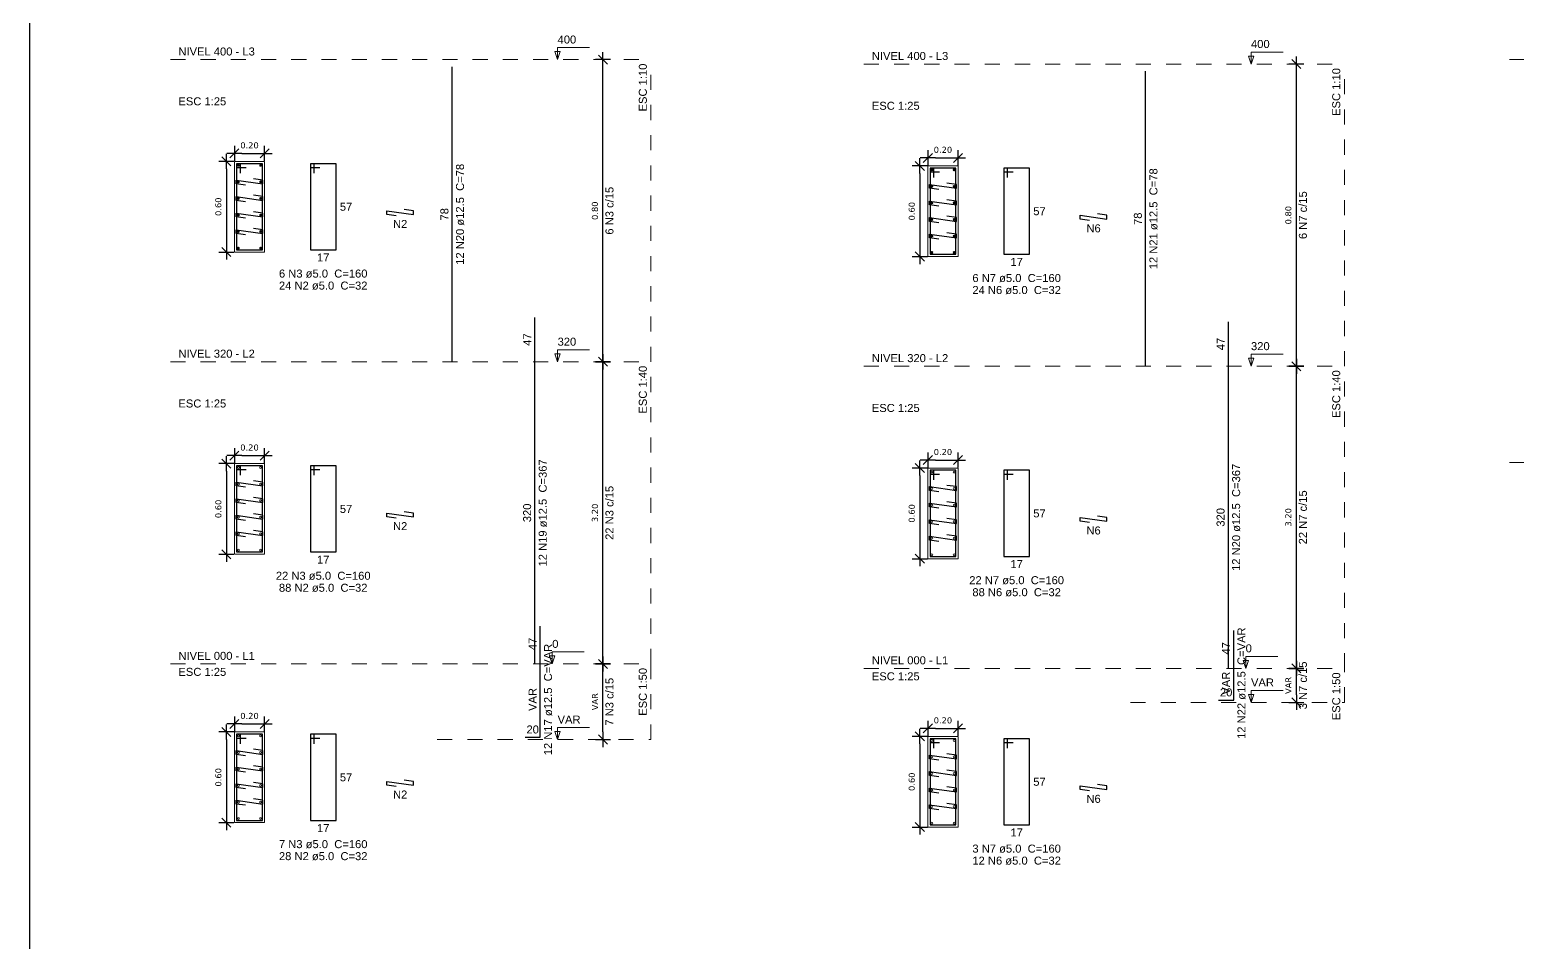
# Model space of a CAD drawing. Extents: x 25 to 1028, y -81 to 176.
# Drawn here: x 784.81 to 794.65, y 125.72 to 131.76 of the extents above; entities that cross this region are included whole.
import ezdxf

# ---------------------------------------------------------------- set-up
doc = ezdxf.new("R2010")
doc.units = 0
doc.header["$LTSCALE"] = 0.3
doc.header["$PDSIZE"] = 0.1
doc.linetypes.add('DOT2', pattern=[3.175, 0, -3.175])
doc.layers.get('0').update_dxf_attribs({"linetype": 'CONTINUOUS'})
doc.layers.get('Defpoints').update_dxf_attribs({"linetype": 'CONTINUOUS'})
doc.layers.add('ARQ-CTA-1_025', color=1, linetype='CONTINUOUS')
for name, color, linetype, lineweight in [('DT-Barras na forma', 2, 'CONTINUOUS', 30), ('DT-Barras no corte', 5, 'CONTINUOUS', 5), ('DT-Barras rebatidas', 2, 'CONTINUOUS', 30), ('DT-Forma', 5, 'CONTINUOUS', 5), ('DT-Pontilhado', 9, 'DOT2', 5), ('DT-Textos', 7, 'CONTINUOUS', 5)]:
    doc.layers.add(name, color=color, linetype=linetype, lineweight=lineweight)
doc.layers.add('VPort', color=45, linetype='CONTINUOUS', plot=False)
doc.styles.add('Arial', font='arial.ttf')
doc.styles.add('FNDE Texto Cota 0025', font='verdana.ttf', dxfattribs={"height": 0.04})
doc.dimstyles.new('FNDE 1-0025', dxfattribs={"dimscale": 5, "dimtxt": 0.04, "dimasz": 0.01, "dimexe": 0.15, "dimexo": 0.15, "dimgap": 0.005, "dimtad": 1, "dimzin": 1, "dimdsep": 46, "dimtxsty": 'FNDE Texto Cota 0025', "dimblk": 'tic', "dimcen": 0.015, "dimdle": 0.15, "dimse1": 1, "dimse2": 1, "dimclrd": 251, "dimclre": 251, "dimclrt": 256, "dimaunit": 1, "dimadec": 3, "dimazin": 0, "dimtfac": 1, "dimtix": 1, "dimtmove": 2, "dimatfit": 3, "dimfxl": 0.15, "dimtvp": 1, "dimtolj": 1, "dimtzin": 0, "dimarcsym": 0})

# ---------------------------------------------------------------- blocks, each defined once
blk = doc.blocks.new('tic')
at = {"color": 251}
for p, q in [((-1, 0), (1, 0)), ((0, -1), (0, 1))]:
    blk.add_line(p, q, dxfattribs=at)
blk.add_line((-0.6, -0.6), (0.6, 0.6))
blk = doc.blocks.new('*D211')
at = {"layer": 'ARQ-CTA-1_025', "color": 251, "lineweight": -2}
blk.add_line((786.1109, 127.062), (786.1109, 126.562), dxfattribs=at)
at = {"layer": 'Defpoints', "color": 0}
for p in [(786.1638, 127.112), (786.1109, 126.512), (786.1638, 126.512)]:
    blk.add_point(p, dxfattribs=at)
at = {"layer": 'ARQ-CTA-1_025', "color": 251, "lineweight": -2, "xscale": 0.05, "yscale": 0.05, "zscale": 0.05}
for p, rotation in [((786.1109, 127.112), 90), ((786.1109, 126.512), 270)]:
    blk.add_blockref('tic', p, dxfattribs=dict(at, rotation=rotation))
at = {"layer": 'ARQ-CTA-1_025', "insert": (786.0579, 126.812), "char_height": 0.04, "attachment_point": 5, "rotation": 90, "style": 'FNDE Texto Cota 0025'}
blk.add_mtext('\\A1;0.60', dxfattribs=at)
blk = doc.blocks.new('*D212')
at = {"layer": 'ARQ-CTA-1_025', "color": 251, "lineweight": -2}
blk.add_line((786.2138, 127.1649), (786.3138, 127.1649), dxfattribs=at)
at = {"layer": 'Defpoints', "color": 0}
for p in [(786.1638, 127.112), (786.3638, 127.1649), (786.3638, 127.112)]:
    blk.add_point(p, dxfattribs=at)
at = {"layer": 'ARQ-CTA-1_025', "color": 251, "lineweight": -2, "xscale": 0.05, "yscale": 0.05, "zscale": 0.05, "rotation": 180}
blk.add_blockref('tic', (786.1638, 127.1649), dxfattribs=at)
at = {"layer": 'ARQ-CTA-1_025', "color": 251, "lineweight": -2, "xscale": 0.05, "yscale": 0.05, "zscale": 0.05}
blk.add_blockref('tic', (786.3638, 127.1649), dxfattribs=at)
at = {"layer": 'ARQ-CTA-1_025', "insert": (786.2638, 127.2179), "char_height": 0.04, "attachment_point": 5, "style": 'FNDE Texto Cota 0025'}
blk.add_mtext('\\A1;0.20', dxfattribs=at)
blk = doc.blocks.new('*D213')
at = {"layer": 'ARQ-CTA-1_025', "color": 251, "lineweight": -2}
blk.add_line((788.6024, 127.1121), (788.6024, 127.5121), dxfattribs=at)
at = {"layer": 'Defpoints', "color": 0}
for p in [(788.6024, 127.5621), (788.6554, 127.5621), (788.6554, 127.0621)]:
    blk.add_point(p, dxfattribs=at)
at = {"layer": 'ARQ-CTA-1_025', "color": 251, "lineweight": -2, "xscale": 0.05, "yscale": 0.05, "zscale": 0.05}
for p, rotation in [((788.6024, 127.5621), 90), ((788.6024, 127.0621), 270)]:
    blk.add_blockref('tic', p, dxfattribs=dict(at, rotation=rotation))
at = {"layer": 'ARQ-CTA-1_025', "insert": (788.5495, 127.3121), "char_height": 0.04, "attachment_point": 5, "rotation": 90, "style": 'FNDE Texto Cota 0025'}
blk.add_mtext('\\A1;VAR', dxfattribs=at)
blk = doc.blocks.new('*D214')
at = {"layer": 'ARQ-CTA-1_025', "color": 251, "lineweight": -2}
blk.add_line((786.1109, 128.8384), (786.1109, 128.3384), dxfattribs=at)
at = {"layer": 'Defpoints', "color": 0}
for p in [(786.1638, 128.8884), (786.1109, 128.2884), (786.1638, 128.2884)]:
    blk.add_point(p, dxfattribs=at)
at = {"layer": 'ARQ-CTA-1_025', "color": 251, "lineweight": -2, "xscale": 0.05, "yscale": 0.05, "zscale": 0.05}
for p, rotation in [((786.1109, 128.8884), 90), ((786.1109, 128.2884), 270)]:
    blk.add_blockref('tic', p, dxfattribs=dict(at, rotation=rotation))
at = {"layer": 'ARQ-CTA-1_025', "insert": (786.0579, 128.5884), "char_height": 0.04, "attachment_point": 5, "rotation": 90, "style": 'FNDE Texto Cota 0025'}
blk.add_mtext('\\A1;0.60', dxfattribs=at)
blk = doc.blocks.new('*D215')
at = {"layer": 'ARQ-CTA-1_025', "color": 251, "lineweight": -2}
blk.add_line((786.2138, 128.9413), (786.3138, 128.9413), dxfattribs=at)
at = {"layer": 'Defpoints', "color": 0}
for p in [(786.3638, 128.9413), (786.1638, 128.8884), (786.3638, 128.8884)]:
    blk.add_point(p, dxfattribs=at)
at = {"layer": 'ARQ-CTA-1_025', "color": 251, "lineweight": -2, "xscale": 0.05, "yscale": 0.05, "zscale": 0.05, "rotation": 180}
blk.add_blockref('tic', (786.1638, 128.9413), dxfattribs=at)
at = {"layer": 'ARQ-CTA-1_025', "color": 251, "lineweight": -2, "xscale": 0.05, "yscale": 0.05, "zscale": 0.05}
blk.add_blockref('tic', (786.3638, 128.9413), dxfattribs=at)
at = {"layer": 'ARQ-CTA-1_025', "insert": (786.2638, 128.9943), "char_height": 0.04, "attachment_point": 5, "style": 'FNDE Texto Cota 0025'}
blk.add_mtext('\\A1;0.20', dxfattribs=at)
blk = doc.blocks.new('*D216')
at = {"layer": 'ARQ-CTA-1_025', "color": 251, "lineweight": -2}
blk.add_line((788.6024, 127.6121), (788.6024, 129.5121), dxfattribs=at)
at = {"layer": 'Defpoints', "color": 0}
for p in [(788.6024, 129.5621), (788.6554, 129.5621), (788.6554, 127.5621)]:
    blk.add_point(p, dxfattribs=at)
at = {"layer": 'ARQ-CTA-1_025', "color": 251, "lineweight": -2, "xscale": 0.05, "yscale": 0.05, "zscale": 0.05}
for p, rotation in [((788.6024, 129.5621), 90), ((788.6024, 127.5621), 270)]:
    blk.add_blockref('tic', p, dxfattribs=dict(at, rotation=rotation))
at = {"layer": 'ARQ-CTA-1_025', "insert": (788.5495, 128.5621), "char_height": 0.04, "attachment_point": 5, "rotation": 90, "style": 'FNDE Texto Cota 0025'}
blk.add_mtext('\\A1;3.20', dxfattribs=at)
blk = doc.blocks.new('*D217')
at = {"layer": 'ARQ-CTA-1_025', "color": 251, "lineweight": -2}
blk.add_line((786.1109, 130.8384), (786.1109, 130.3384), dxfattribs=at)
at = {"layer": 'Defpoints', "color": 0}
for p in [(786.1638, 130.8884), (786.1109, 130.2884), (786.1638, 130.2884)]:
    blk.add_point(p, dxfattribs=at)
at = {"layer": 'ARQ-CTA-1_025', "color": 251, "lineweight": -2, "xscale": 0.05, "yscale": 0.05, "zscale": 0.05}
for p, rotation in [((786.1109, 130.8884), 90), ((786.1109, 130.2884), 270)]:
    blk.add_blockref('tic', p, dxfattribs=dict(at, rotation=rotation))
at = {"layer": 'ARQ-CTA-1_025', "insert": (786.0579, 130.5884), "char_height": 0.04, "attachment_point": 5, "rotation": 90, "style": 'FNDE Texto Cota 0025'}
blk.add_mtext('\\A1;0.60', dxfattribs=at)
blk = doc.blocks.new('*D218')
at = {"layer": 'ARQ-CTA-1_025', "color": 251, "lineweight": -2}
blk.add_line((786.2138, 130.9413), (786.3138, 130.9413), dxfattribs=at)
at = {"layer": 'Defpoints', "color": 0}
for p in [(786.3638, 130.9413), (786.1638, 130.8884), (786.3638, 130.8884)]:
    blk.add_point(p, dxfattribs=at)
at = {"layer": 'ARQ-CTA-1_025', "color": 251, "lineweight": -2, "xscale": 0.05, "yscale": 0.05, "zscale": 0.05, "rotation": 180}
blk.add_blockref('tic', (786.1638, 130.9413), dxfattribs=at)
at = {"layer": 'ARQ-CTA-1_025', "color": 251, "lineweight": -2, "xscale": 0.05, "yscale": 0.05, "zscale": 0.05}
blk.add_blockref('tic', (786.3638, 130.9413), dxfattribs=at)
at = {"layer": 'ARQ-CTA-1_025', "insert": (786.2638, 130.9943), "char_height": 0.04, "attachment_point": 5, "style": 'FNDE Texto Cota 0025'}
blk.add_mtext('\\A1;0.20', dxfattribs=at)
blk = doc.blocks.new('*D219')
at = {"layer": 'ARQ-CTA-1_025', "color": 251, "lineweight": -2}
blk.add_line((788.6024, 129.6121), (788.6024, 131.5121), dxfattribs=at)
at = {"layer": 'Defpoints', "color": 0}
for p in [(788.6024, 131.5621), (788.6554, 131.5621), (788.6554, 129.5621)]:
    blk.add_point(p, dxfattribs=at)
at = {"layer": 'ARQ-CTA-1_025', "color": 251, "lineweight": -2, "xscale": 0.05, "yscale": 0.05, "zscale": 0.05}
for p, rotation in [((788.6024, 131.5621), 90), ((788.6024, 129.5621), 270)]:
    blk.add_blockref('tic', p, dxfattribs=dict(at, rotation=rotation))
at = {"layer": 'ARQ-CTA-1_025', "insert": (788.5495, 130.5621), "char_height": 0.04, "attachment_point": 5, "rotation": 90, "style": 'FNDE Texto Cota 0025'}
blk.add_mtext('\\A1;0.80', dxfattribs=at)
blk = doc.blocks.new('*D916')
at = {"layer": 'ARQ-CTA-1_025', "color": 251, "lineweight": -2}
blk.add_line((790.6993, 127.0325), (790.6993, 126.5325), dxfattribs=at)
at = {"layer": 'Defpoints', "color": 0}
for p in [(790.7522, 127.0825), (790.6993, 126.4825), (790.7522, 126.4825)]:
    blk.add_point(p, dxfattribs=at)
at = {"layer": 'ARQ-CTA-1_025', "color": 251, "lineweight": -2, "xscale": 0.05, "yscale": 0.05, "zscale": 0.05}
for p, rotation in [((790.6993, 127.0825), 90), ((790.6993, 126.4825), 270)]:
    blk.add_blockref('tic', p, dxfattribs=dict(at, rotation=rotation))
at = {"layer": 'ARQ-CTA-1_025', "insert": (790.6463, 126.7825), "char_height": 0.04, "attachment_point": 5, "rotation": 90, "style": 'FNDE Texto Cota 0025'}
blk.add_mtext('\\A1;0.60', dxfattribs=at)
blk = doc.blocks.new('*D917')
at = {"layer": 'ARQ-CTA-1_025', "color": 251, "lineweight": -2}
blk.add_line((790.8022, 127.1355), (790.9022, 127.1355), dxfattribs=at)
at = {"layer": 'Defpoints', "color": 0}
for p in [(790.7522, 127.0825), (790.9522, 127.1355), (790.9522, 127.0825)]:
    blk.add_point(p, dxfattribs=at)
at = {"layer": 'ARQ-CTA-1_025', "color": 251, "lineweight": -2, "xscale": 0.05, "yscale": 0.05, "zscale": 0.05, "rotation": 180}
blk.add_blockref('tic', (790.7522, 127.1355), dxfattribs=at)
at = {"layer": 'ARQ-CTA-1_025', "color": 251, "lineweight": -2, "xscale": 0.05, "yscale": 0.05, "zscale": 0.05}
blk.add_blockref('tic', (790.9522, 127.1355), dxfattribs=at)
at = {"layer": 'ARQ-CTA-1_025', "insert": (790.8522, 127.1884), "char_height": 0.04, "attachment_point": 5, "style": 'FNDE Texto Cota 0025'}
blk.add_mtext('\\A1;0.20', dxfattribs=at)
blk = doc.blocks.new('*D918')
at = {"layer": 'ARQ-CTA-1_025', "color": 251, "lineweight": -2}
blk.add_line((793.1908, 127.3576), (793.1908, 127.4826), dxfattribs=at)
at = {"layer": 'Defpoints', "color": 0}
for p in [(793.1908, 127.5326), (793.2438, 127.5326), (793.2438, 127.3076)]:
    blk.add_point(p, dxfattribs=at)
at = {"layer": 'ARQ-CTA-1_025', "color": 251, "lineweight": -2, "xscale": 0.05, "yscale": 0.05, "zscale": 0.05}
for p, rotation in [((793.1908, 127.5326), 90), ((793.1908, 127.3076), 270)]:
    blk.add_blockref('tic', p, dxfattribs=dict(at, rotation=rotation))
at = {"layer": 'ARQ-CTA-1_025', "insert": (793.1379, 127.4201), "char_height": 0.04, "attachment_point": 5, "rotation": 90, "style": 'FNDE Texto Cota 0025'}
blk.add_mtext('\\A1;VAR', dxfattribs=at)
blk = doc.blocks.new('*D919')
at = {"layer": 'ARQ-CTA-1_025', "color": 251, "lineweight": -2}
blk.add_line((790.6993, 128.8089), (790.6993, 128.3089), dxfattribs=at)
at = {"layer": 'Defpoints', "color": 0}
for p in [(790.7522, 128.8589), (790.6993, 128.2589), (790.7522, 128.2589)]:
    blk.add_point(p, dxfattribs=at)
at = {"layer": 'ARQ-CTA-1_025', "color": 251, "lineweight": -2, "xscale": 0.05, "yscale": 0.05, "zscale": 0.05}
for p, rotation in [((790.6993, 128.8589), 90), ((790.6993, 128.2589), 270)]:
    blk.add_blockref('tic', p, dxfattribs=dict(at, rotation=rotation))
at = {"layer": 'ARQ-CTA-1_025', "insert": (790.6463, 128.5589), "char_height": 0.04, "attachment_point": 5, "rotation": 90, "style": 'FNDE Texto Cota 0025'}
blk.add_mtext('\\A1;0.60', dxfattribs=at)
blk = doc.blocks.new('*D920')
at = {"layer": 'ARQ-CTA-1_025', "color": 251, "lineweight": -2}
blk.add_line((790.8022, 128.9118), (790.9022, 128.9118), dxfattribs=at)
at = {"layer": 'Defpoints', "color": 0}
for p in [(790.7522, 128.8589), (790.9522, 128.9118), (790.9522, 128.8589)]:
    blk.add_point(p, dxfattribs=at)
at = {"layer": 'ARQ-CTA-1_025', "color": 251, "lineweight": -2, "xscale": 0.05, "yscale": 0.05, "zscale": 0.05, "rotation": 180}
blk.add_blockref('tic', (790.7522, 128.9118), dxfattribs=at)
at = {"layer": 'ARQ-CTA-1_025', "color": 251, "lineweight": -2, "xscale": 0.05, "yscale": 0.05, "zscale": 0.05}
blk.add_blockref('tic', (790.9522, 128.9118), dxfattribs=at)
at = {"layer": 'ARQ-CTA-1_025', "insert": (790.8522, 128.9648), "char_height": 0.04, "attachment_point": 5, "style": 'FNDE Texto Cota 0025'}
blk.add_mtext('\\A1;0.20', dxfattribs=at)
blk = doc.blocks.new('*D921')
at = {"layer": 'ARQ-CTA-1_025', "color": 251, "lineweight": -2}
blk.add_line((793.1908, 127.5826), (793.1908, 129.4826), dxfattribs=at)
at = {"layer": 'Defpoints', "color": 0}
for p in [(793.1908, 129.5326), (793.2438, 129.5326), (793.2438, 127.5326)]:
    blk.add_point(p, dxfattribs=at)
at = {"layer": 'ARQ-CTA-1_025', "color": 251, "lineweight": -2, "xscale": 0.05, "yscale": 0.05, "zscale": 0.05}
for p, rotation in [((793.1908, 129.5326), 90), ((793.1908, 127.5326), 270)]:
    blk.add_blockref('tic', p, dxfattribs=dict(at, rotation=rotation))
at = {"layer": 'ARQ-CTA-1_025', "insert": (793.1379, 128.5326), "char_height": 0.04, "attachment_point": 5, "rotation": 90, "style": 'FNDE Texto Cota 0025'}
blk.add_mtext('\\A1;3.20', dxfattribs=at)
blk = doc.blocks.new('*D922')
at = {"layer": 'ARQ-CTA-1_025', "color": 251, "lineweight": -2}
blk.add_line((790.6993, 130.8089), (790.6993, 130.3089), dxfattribs=at)
at = {"layer": 'Defpoints', "color": 0}
for p in [(790.7522, 130.8589), (790.6993, 130.2589), (790.7522, 130.2589)]:
    blk.add_point(p, dxfattribs=at)
at = {"layer": 'ARQ-CTA-1_025', "color": 251, "lineweight": -2, "xscale": 0.05, "yscale": 0.05, "zscale": 0.05}
for p, rotation in [((790.6993, 130.8589), 90), ((790.6993, 130.2589), 270)]:
    blk.add_blockref('tic', p, dxfattribs=dict(at, rotation=rotation))
at = {"layer": 'ARQ-CTA-1_025', "insert": (790.6463, 130.5589), "char_height": 0.04, "attachment_point": 5, "rotation": 90, "style": 'FNDE Texto Cota 0025'}
blk.add_mtext('\\A1;0.60', dxfattribs=at)
blk = doc.blocks.new('*D923')
at = {"layer": 'ARQ-CTA-1_025', "color": 251, "lineweight": -2}
blk.add_line((790.8022, 130.9118), (790.9022, 130.9118), dxfattribs=at)
at = {"layer": 'Defpoints', "color": 0}
for p in [(790.9522, 130.9118), (790.7522, 130.8589), (790.9522, 130.8589)]:
    blk.add_point(p, dxfattribs=at)
at = {"layer": 'ARQ-CTA-1_025', "color": 251, "lineweight": -2, "xscale": 0.05, "yscale": 0.05, "zscale": 0.05, "rotation": 180}
blk.add_blockref('tic', (790.7522, 130.9118), dxfattribs=at)
at = {"layer": 'ARQ-CTA-1_025', "color": 251, "lineweight": -2, "xscale": 0.05, "yscale": 0.05, "zscale": 0.05}
blk.add_blockref('tic', (790.9522, 130.9118), dxfattribs=at)
at = {"layer": 'ARQ-CTA-1_025', "insert": (790.8522, 130.9648), "char_height": 0.04, "attachment_point": 5, "style": 'FNDE Texto Cota 0025'}
blk.add_mtext('\\A1;0.20', dxfattribs=at)
blk = doc.blocks.new('*D924')
at = {"layer": 'ARQ-CTA-1_025', "color": 251, "lineweight": -2}
blk.add_line((793.1908, 129.5826), (793.1908, 131.4826), dxfattribs=at)
at = {"layer": 'Defpoints', "color": 0}
for p in [(793.1908, 131.5326), (793.2438, 131.5326), (793.2438, 129.5326)]:
    blk.add_point(p, dxfattribs=at)
at = {"layer": 'ARQ-CTA-1_025', "color": 251, "lineweight": -2, "xscale": 0.05, "yscale": 0.05, "zscale": 0.05}
for p, rotation in [((793.1908, 131.5326), 90), ((793.1908, 129.5326), 270)]:
    blk.add_blockref('tic', p, dxfattribs=dict(at, rotation=rotation))
at = {"layer": 'ARQ-CTA-1_025', "insert": (793.1379, 130.5326), "char_height": 0.04, "attachment_point": 5, "rotation": 90, "style": 'FNDE Texto Cota 0025'}
blk.add_mtext('\\A1;0.80', dxfattribs=at)

msp = doc.modelspace()

# ---------------------------------------------------------------- linework, layer by layer
at = {"layer": 'DT-Barras na forma'}
for p, q in [((786.20382806, 130.87336816), (786.17882806, 130.87336815)), ((786.17882806, 130.87336815), (786.17882807, 130.30336815)), ((786.34882825, 130.87336815), (786.17882825, 130.87336809)), ((786.17882825, 130.87336809), (786.17882825, 130.84836809)), ((786.17882825, 130.84836809), (786.24132825, 130.84836809)), ((786.20382804, 130.81086816), (786.20382806, 130.87336816)), ((786.34882807, 130.30336815), (786.34882825, 130.87336815)), ((790.79221765, 130.84388903), (790.76721765, 130.84388902)), ((790.76721765, 130.84388902), (790.76721766, 130.27388902)), ((790.93721784, 130.84388902), (790.76721784, 130.84388896)), ((790.76721784, 130.84388896), (790.76721784, 130.81888896)), ((790.76721784, 130.81888896), (790.82971784, 130.81888896)), ((790.79221763, 130.78138903), (790.79221765, 130.84388903)), ((790.93721766, 130.27388902), (790.93721784, 130.84388902)), ((786.17507813, 130.74011819), (786.17507814, 130.76511819)), ((786.23696729, 130.73140141), (786.17507813, 130.74011819)), ((786.17507814, 130.76511819), (786.35257815, 130.74011825)), ((786.35257816, 130.76511825), (786.290689, 130.77383503)), ((786.35257815, 130.74011825), (786.35257816, 130.76511825)), ((790.76346772, 130.71063906), (790.76346773, 130.73563906)), ((790.76346773, 130.73563906), (790.94096774, 130.71063912)), ((790.94096775, 130.73563912), (790.87907859, 130.74435591)), ((790.94096774, 130.71063912), (790.94096775, 130.73563912)), ((786.17507813, 130.63061819), (786.17507814, 130.65561819)), ((786.23696729, 130.62190141), (786.17507813, 130.63061819)), ((786.17507814, 130.65561819), (786.35257815, 130.63061825)), ((786.35257816, 130.65561825), (786.290689, 130.66433503)), ((786.35257815, 130.63061825), (786.35257816, 130.65561825)), ((790.82535688, 130.70192228), (790.76346772, 130.71063906)), ((790.76346772, 130.60113906), (790.76346773, 130.62613906)), ((790.76346773, 130.62613906), (790.94096774, 130.60113912)), ((790.94096775, 130.62613912), (790.87907859, 130.63485591)), ((790.94096774, 130.60113912), (790.94096775, 130.62613912)), ((786.17507813, 130.52111819), (786.17507814, 130.54611819)), ((786.23696729, 130.51240141), (786.17507813, 130.52111819)), ((786.17507814, 130.54611819), (786.35257815, 130.52111825)), ((786.35257816, 130.54611825), (786.290689, 130.55483503)), ((786.35257815, 130.52111825), (786.35257816, 130.54611825)), ((790.82535688, 130.59242228), (790.76346772, 130.60113906)), ((790.76346772, 130.49163906), (790.76346773, 130.51663906)), ((790.76346773, 130.51663906), (790.94096774, 130.49163912)), ((790.94096775, 130.51663912), (790.87907859, 130.52535591)), ((790.94096774, 130.49163912), (790.94096775, 130.51663912)), ((786.17507813, 130.41161819), (786.17507814, 130.43661819)), ((786.17507814, 130.43661819), (786.35257815, 130.41161825)), ((786.35257816, 130.43661825), (786.290689, 130.44533503)), ((786.35257815, 130.41161825), (786.35257816, 130.43661825)), ((790.82535688, 130.48292228), (790.76346772, 130.49163906)), ((786.23696729, 130.40290141), (786.17507813, 130.41161819)), ((790.76346772, 130.38213906), (790.76346773, 130.40713906)), ((790.82535688, 130.37342228), (790.76346772, 130.38213906)), ((790.76346773, 130.40713906), (790.94096774, 130.38213912)), ((790.94096775, 130.40713912), (790.87907859, 130.41585591)), ((790.94096774, 130.38213912), (790.94096775, 130.40713912)), ((786.17882807, 130.30336815), (786.34882807, 130.30336815)), ((790.76721766, 130.27388902), (790.93721766, 130.27388902)), ((786.20382806, 128.87336816), (786.17882806, 128.87336815)), ((786.17882806, 128.87336815), (786.17882807, 128.30336815)), ((786.34882825, 128.87336815), (786.17882825, 128.87336809)), ((786.17882825, 128.87336809), (786.17882825, 128.84836809)), ((786.17882825, 128.84836809), (786.24132825, 128.84836809)), ((786.20382804, 128.81086816), (786.20382806, 128.87336816)), ((786.34882807, 128.30336815), (786.34882825, 128.87336815)), ((790.79221765, 128.84388903), (790.76721765, 128.84388902)), ((790.76721765, 128.84388902), (790.76721766, 128.27388902)), ((790.93721784, 128.84388902), (790.76721784, 128.84388896)), ((790.76721784, 128.84388896), (790.76721784, 128.81888896)), ((790.79221763, 128.78138903), (790.79221765, 128.84388903)), ((790.93721766, 128.27388902), (790.93721784, 128.84388902)), ((786.17507813, 128.74011819), (786.17507814, 128.76511819)), ((786.17507814, 128.76511819), (786.35257815, 128.74011825)), ((786.35257816, 128.76511825), (786.290689, 128.77383503)), ((786.35257815, 128.74011825), (786.35257816, 128.76511825)), ((790.76721784, 128.81888896), (790.82971784, 128.81888896)), ((790.94096775, 128.73563912), (790.87907859, 128.74435591)), ((786.23696729, 128.73140141), (786.17507813, 128.74011819)), ((786.17507813, 128.63061819), (786.17507814, 128.65561819)), ((786.17507814, 128.65561819), (786.35257815, 128.63061825)), ((786.35257816, 128.65561825), (786.290689, 128.66433503)), ((786.35257815, 128.63061825), (786.35257816, 128.65561825)), ((790.76346772, 128.71063906), (790.76346773, 128.73563906)), ((790.82535688, 128.70192228), (790.76346772, 128.71063906)), ((790.76346773, 128.73563906), (790.94096774, 128.71063912)), ((790.94096774, 128.71063912), (790.94096775, 128.73563912)), ((786.23696729, 128.62190141), (786.17507813, 128.63061819)), ((786.35257816, 128.54611825), (786.290689, 128.55483503)), ((790.76346772, 128.60113906), (790.76346773, 128.62613906)), ((790.82535688, 128.59242228), (790.76346772, 128.60113906)), ((790.76346773, 128.62613906), (790.94096774, 128.60113912)), ((790.94096775, 128.62613912), (790.87907859, 128.63485591)), ((790.94096774, 128.60113912), (790.94096775, 128.62613912)), ((786.17507813, 128.52111819), (786.17507814, 128.54611819)), ((786.23696729, 128.51240141), (786.17507813, 128.52111819)), ((786.17507814, 128.54611819), (786.35257815, 128.52111825)), ((786.35257815, 128.52111825), (786.35257816, 128.54611825)), ((790.76346772, 128.49163906), (790.76346773, 128.51663906)), ((790.82535688, 128.48292228), (790.76346772, 128.49163906)), ((790.76346773, 128.51663906), (790.94096774, 128.49163912)), ((790.94096775, 128.51663912), (790.87907859, 128.52535591)), ((790.94096774, 128.49163912), (790.94096775, 128.51663912)), ((786.17507813, 128.41161819), (786.17507814, 128.43661819)), ((786.23696729, 128.40290141), (786.17507813, 128.41161819)), ((786.17507814, 128.43661819), (786.35257815, 128.41161825)), ((786.35257816, 128.43661825), (786.290689, 128.44533503)), ((786.35257815, 128.41161825), (786.35257816, 128.43661825)), ((790.76346772, 128.38213906), (790.76346773, 128.40713906)), ((790.82535688, 128.37342228), (790.76346772, 128.38213906)), ((790.76346773, 128.40713906), (790.94096774, 128.38213912)), ((790.94096775, 128.40713912), (790.87907859, 128.41585591)), ((790.94096774, 128.38213912), (790.94096775, 128.40713912)), ((786.17882807, 128.30336815), (786.34882807, 128.30336815)), ((790.76721766, 128.27388902), (790.93721766, 128.27388902)), ((786.20382806, 127.09699316), (786.17882806, 127.09699315)), ((786.17882806, 127.09699315), (786.17882807, 126.52699315)), ((786.34882825, 127.09699315), (786.17882825, 127.09699309)), ((786.17882825, 127.09699309), (786.17882825, 127.07199309)), ((786.17882825, 127.07199309), (786.24132825, 127.07199309)), ((786.20382804, 127.03449316), (786.20382806, 127.09699316)), ((786.34882807, 126.52699315), (786.34882825, 127.09699315)), ((786.17507813, 126.96374319), (786.17507814, 126.98874319)), ((786.17507814, 126.98874319), (786.35257815, 126.96374325)), ((786.35257816, 126.98874325), (786.290689, 126.99746003)), ((786.35257815, 126.96374325), (786.35257816, 126.98874325)), ((790.79221765, 127.06751403), (790.76721765, 127.06751402)), ((790.76721765, 127.06751402), (790.76721766, 126.49751402)), ((790.93721784, 127.06751402), (790.76721784, 127.06751396)), ((790.76721784, 127.06751396), (790.76721784, 127.04251396)), ((790.76721784, 127.04251396), (790.82971784, 127.04251396)), ((790.79221763, 127.00501403), (790.79221765, 127.06751403)), ((790.93721766, 126.49751402), (790.93721784, 127.06751402)), ((786.23696729, 126.95502641), (786.17507813, 126.96374319)), ((786.17507813, 126.85424319), (786.17507814, 126.87924319)), ((786.17507814, 126.87924319), (786.35257815, 126.85424325)), ((786.35257816, 126.87924325), (786.290689, 126.88796003)), ((786.35257815, 126.85424325), (786.35257816, 126.87924325)), ((790.76346772, 126.93426406), (790.76346773, 126.95926406)), ((790.82535688, 126.92554728), (790.76346772, 126.93426406)), ((790.76346773, 126.95926406), (790.94096774, 126.93426412)), ((790.94096775, 126.95926412), (790.87907859, 126.96798091)), ((790.94096774, 126.93426412), (790.94096775, 126.95926412)), ((786.23696729, 126.84552641), (786.17507813, 126.85424319)), ((786.35257816, 126.76974325), (786.290689, 126.77846003)), ((790.76346772, 126.82476406), (790.76346773, 126.84976406)), ((790.82535688, 126.81604728), (790.76346772, 126.82476406)), ((790.76346773, 126.84976406), (790.94096774, 126.82476412)), ((790.94096775, 126.84976412), (790.87907859, 126.85848091)), ((790.94096774, 126.82476412), (790.94096775, 126.84976412)), ((786.17507813, 126.74474319), (786.17507814, 126.76974319)), ((786.23696729, 126.73602641), (786.17507813, 126.74474319)), ((786.17507814, 126.76974319), (786.35257815, 126.74474325)), ((786.35257815, 126.74474325), (786.35257816, 126.76974325)), ((790.76346772, 126.71526406), (790.76346773, 126.74026406)), ((790.82535688, 126.70654728), (790.76346772, 126.71526406)), ((790.76346773, 126.74026406), (790.94096774, 126.71526412)), ((790.94096775, 126.74026412), (790.87907859, 126.74898091)), ((790.94096774, 126.71526412), (790.94096775, 126.74026412)), ((786.17507813, 126.63524319), (786.17507814, 126.66024319)), ((786.23696729, 126.62652641), (786.17507813, 126.63524319)), ((786.17507814, 126.66024319), (786.35257815, 126.63524325)), ((786.35257816, 126.66024325), (786.290689, 126.66896003)), ((786.35257815, 126.63524325), (786.35257816, 126.66024325)), ((790.76346772, 126.60576406), (790.76346773, 126.63076406)), ((790.82535688, 126.59704728), (790.76346772, 126.60576406)), ((790.76346773, 126.63076406), (790.94096774, 126.60576412)), ((790.94096775, 126.63076412), (790.87907859, 126.63948091)), ((790.94096774, 126.60576412), (790.94096775, 126.63076412)), ((786.17882807, 126.52699315), (786.34882807, 126.52699315)), ((790.76721766, 126.49751402), (790.93721766, 126.49751402))]:
    msp.add_line(p, q, dxfattribs=at)
at = {"layer": 'DT-Barras no corte'}
for p, q in [((786.18382804, 130.85586816), (786.19632804, 130.86836816)), ((786.18382804, 130.86836816), (786.19632804, 130.85586816)), ((786.33132804, 130.85586816), (786.34382804, 130.86836816)), ((786.33132804, 130.86836816), (786.34382804, 130.85586816)), ((790.77221763, 130.82638903), (790.78471763, 130.83888903)), ((790.77221763, 130.83888903), (790.78471763, 130.82638903)), ((790.91971763, 130.82638903), (790.93221763, 130.83888903)), ((790.91971763, 130.83888903), (790.93221763, 130.82638903)), ((786.18382804, 130.74636816), (786.19632804, 130.75886816)), ((786.18382804, 130.75886816), (786.19632804, 130.74636816)), ((786.33132804, 130.74636816), (786.34382804, 130.75886816)), ((786.33132804, 130.75886816), (786.34382804, 130.74636816)), ((790.77221763, 130.71688903), (790.78471763, 130.72938903)), ((790.77221763, 130.72938903), (790.78471763, 130.71688903)), ((790.91971763, 130.71688903), (790.93221763, 130.72938903)), ((790.91971763, 130.72938903), (790.93221763, 130.71688903)), ((786.18382804, 130.63686816), (786.19632804, 130.64936816)), ((786.18382804, 130.64936816), (786.19632804, 130.63686816)), ((786.33132804, 130.63686816), (786.34382804, 130.64936816)), ((786.33132804, 130.64936816), (786.34382804, 130.63686816)), ((790.77221763, 130.60738903), (790.78471763, 130.61988903)), ((790.77221763, 130.61988903), (790.78471763, 130.60738903)), ((790.91971763, 130.60738903), (790.93221763, 130.61988903)), ((790.91971763, 130.61988903), (790.93221763, 130.60738903)), ((786.18382804, 130.52736816), (786.19632804, 130.53986816)), ((786.18382804, 130.53986816), (786.19632804, 130.52736816)), ((786.33132804, 130.52736816), (786.34382804, 130.53986816)), ((786.33132804, 130.53986816), (786.34382804, 130.52736816)), ((786.18382804, 130.41786816), (786.19632804, 130.43036816)), ((786.18382804, 130.43036816), (786.19632804, 130.41786816)), ((786.33132804, 130.41786816), (786.34382804, 130.43036816)), ((786.33132804, 130.43036816), (786.34382804, 130.41786816)), ((790.77221763, 130.49788903), (790.78471763, 130.51038903)), ((790.77221763, 130.51038903), (790.78471763, 130.49788903)), ((790.91971763, 130.49788903), (790.93221763, 130.51038903)), ((790.91971763, 130.51038903), (790.93221763, 130.49788903)), ((786.18382804, 130.30836816), (786.19632804, 130.32086816)), ((786.18382804, 130.32086816), (786.19632804, 130.30836816)), ((786.33132804, 130.30836816), (786.34382804, 130.32086816)), ((786.33132804, 130.32086816), (786.34382804, 130.30836816)), ((790.77221763, 130.38838903), (790.78471763, 130.40088903)), ((790.77221763, 130.40088903), (790.78471763, 130.38838903)), ((790.91971763, 130.38838903), (790.93221763, 130.40088903)), ((790.91971763, 130.40088903), (790.93221763, 130.38838903)), ((790.77221763, 130.27888903), (790.78471763, 130.29138903)), ((790.77221763, 130.29138903), (790.78471763, 130.27888903)), ((790.91971763, 130.27888903), (790.93221763, 130.29138903)), ((790.91971763, 130.29138903), (790.93221763, 130.27888903))]:
    msp.add_line(p, q, dxfattribs=at)
for centre in [(786.19007804, 130.86211816), (786.33757804, 130.86211816), (790.77846763, 130.83263903), (790.92596763, 130.83263903), (786.19007804, 130.75261816), (786.33757804, 130.75261816), (790.77846763, 130.72313903), (790.92596763, 130.72313903), (786.19007804, 130.64311816), (786.33757804, 130.64311816), (790.77846763, 130.61363903), (790.92596763, 130.61363903), (786.19007804, 130.53361816), (786.33757804, 130.53361816), (786.19007804, 130.42411816), (786.33757804, 130.42411816), (790.77846763, 130.50413903), (790.92596763, 130.50413903), (786.19007804, 130.31461816), (786.33757804, 130.31461816), (790.77846763, 130.39463903), (790.92596763, 130.39463903), (790.77846763, 130.28513903), (790.92596763, 130.28513903), (786.19007804, 128.86211816), (786.33757804, 128.86211816), (786.19007804, 128.75261816), (786.33757804, 128.75261816), (790.77846763, 128.83263903), (790.92596763, 128.83263903), (786.19007804, 128.64311816), (786.33757804, 128.64311816), (790.77846763, 128.72313903), (790.92596763, 128.72313903), (790.77846763, 128.61363903), (790.92596763, 128.61363903), (786.19007804, 128.53361816), (786.33757804, 128.53361816), (790.77846763, 128.50413903), (790.92596763, 128.50413903), (786.19007804, 128.42411816), (786.33757804, 128.42411816), (790.77846763, 128.39463903), (790.92596763, 128.39463903), (786.19007804, 128.31461816), (786.33757804, 128.31461816), (790.77846763, 128.28513903), (790.92596763, 128.28513903), (786.19007804, 127.08574316), (786.33757804, 127.08574316), (786.19007804, 126.97624316), (786.33757804, 126.97624316), (790.77846763, 127.05626403), (790.92596763, 127.05626403), (790.77846763, 126.94676403), (790.92596763, 126.94676403), (786.19007804, 126.86674316), (786.33757804, 126.86674316), (790.77846763, 126.83726403), (790.92596763, 126.83726403), (786.19007804, 126.75724316), (786.33757804, 126.75724316), (790.77846763, 126.72776403), (790.92596763, 126.72776403), (786.19007804, 126.64774316), (786.33757804, 126.64774316), (790.77846763, 126.61826403), (790.92596763, 126.61826403), (786.19007804, 126.53824316), (786.33757804, 126.53824316), (790.77846763, 126.50876403), (790.92596763, 126.50876403)]:
    msp.add_circle(centre, 0.00625, dxfattribs=at)
at = {"layer": 'DT-Barras rebatidas'}
for p, q in [((787.60518879, 129.56206816), (787.60518942, 131.51456816)), ((792.19357838, 129.53258903), (792.19357901, 131.48508903)), ((786.69152806, 130.87336816), (786.66652806, 130.87336815)), ((786.66652806, 130.87336815), (786.66652807, 130.30336815)), ((786.83652825, 130.87336815), (786.66652825, 130.87336809)), ((786.66652825, 130.87336809), (786.66652825, 130.84836809)), ((786.66652825, 130.84836809), (786.72902825, 130.84836809)), ((786.69152804, 130.81086816), (786.69152806, 130.87336816)), ((786.83652807, 130.30336815), (786.83652825, 130.87336815)), ((791.27991765, 130.84388903), (791.25491765, 130.84388902)), ((791.25491765, 130.84388902), (791.25491766, 130.27388902)), ((791.42491784, 130.84388902), (791.25491784, 130.84388896)), ((791.25491784, 130.84388896), (791.25491784, 130.81888896)), ((791.25491784, 130.81888896), (791.31741784, 130.81888896)), ((791.27991763, 130.78138903), (791.27991765, 130.84388903)), ((791.42491766, 130.27388902), (791.42491784, 130.84388902)), ((787.17176388, 130.53615569), (787.17176389, 130.56115569)), ((787.23365304, 130.52743891), (787.17176388, 130.53615569)), ((787.17176389, 130.56115569), (787.3492639, 130.53615575)), ((787.34926391, 130.56115575), (787.28737475, 130.56987253)), ((787.3492639, 130.53615575), (787.34926391, 130.56115575)), ((791.76015347, 130.50667656), (791.76015348, 130.53167656)), ((791.76015348, 130.53167656), (791.93765349, 130.50667662)), ((791.9376535, 130.53167662), (791.87576434, 130.54039341)), ((791.93765349, 130.50667662), (791.9376535, 130.53167662)), ((791.82204263, 130.49795978), (791.76015347, 130.50667656)), ((786.66652807, 130.30336815), (786.83652807, 130.30336815)), ((791.25491766, 130.27388902), (791.42491766, 130.27388902)), ((788.15233944, 129.56206816), (788.15233954, 129.85635336)), ((792.74072903, 129.53258903), (792.74072913, 129.82687423)), ((788.15233879, 127.56206816), (788.15233944, 129.56206816)), ((792.74072838, 127.53258903), (792.74072903, 129.53258903)), ((786.69152806, 128.87336816), (786.66652806, 128.87336815)), ((786.66652806, 128.87336815), (786.66652807, 128.30336815)), ((786.83652825, 128.87336815), (786.66652825, 128.87336809)), ((786.66652825, 128.87336809), (786.66652825, 128.84836809)), ((786.66652825, 128.84836809), (786.72902825, 128.84836809)), ((786.69152804, 128.81086816), (786.69152806, 128.87336816)), ((786.83652807, 128.30336815), (786.83652825, 128.87336815)), ((791.27991765, 128.84388903), (791.25491765, 128.84388902)), ((791.25491765, 128.84388902), (791.25491766, 128.27388902)), ((791.42491784, 128.84388902), (791.25491784, 128.84388896)), ((791.25491784, 128.84388896), (791.25491784, 128.81888896)), ((791.27991763, 128.78138903), (791.27991765, 128.84388903)), ((791.42491766, 128.27388902), (791.42491784, 128.84388902)), ((791.25491784, 128.81888896), (791.31741784, 128.81888896)), ((787.17176388, 128.53615569), (787.17176389, 128.56115569)), ((787.17176389, 128.56115569), (787.3492639, 128.53615575)), ((787.34926391, 128.56115575), (787.28737475, 128.56987253)), ((787.3492639, 128.53615575), (787.34926391, 128.56115575)), ((787.23365304, 128.52743891), (787.17176388, 128.53615569)), ((791.76015347, 128.50667656), (791.76015348, 128.53167656)), ((791.82204263, 128.49795978), (791.76015347, 128.50667656)), ((791.76015348, 128.53167656), (791.93765349, 128.50667662)), ((791.9376535, 128.53167662), (791.87576434, 128.54039341)), ((791.93765349, 128.50667662), (791.9376535, 128.53167662)), ((786.66652807, 128.30336815), (786.83652807, 128.30336815)), ((791.25491766, 128.27388902), (791.42491766, 128.27388902)), ((788.18763895, 127.57706816), (788.18763903, 127.81249632)), ((792.77602845, 127.54758903), (792.77602853, 127.78301719)), ((788.18763879, 127.07706816), (788.18763895, 127.57706816)), ((792.77602838, 127.32258903), (792.77602845, 127.54758903)), ((792.67602838, 127.32258903), (792.77602838, 127.32258903)), ((786.69152806, 127.09699316), (786.66652806, 127.09699315)), ((786.66652806, 127.09699315), (786.66652807, 126.52699315)), ((786.83652825, 127.09699315), (786.66652825, 127.09699309)), ((786.66652825, 127.09699309), (786.66652825, 127.07199309)), ((786.66652825, 127.07199309), (786.72902825, 127.07199309)), ((786.69152804, 127.03449316), (786.69152806, 127.09699316)), ((786.83652807, 126.52699315), (786.83652825, 127.09699315)), ((788.08763879, 127.07706816), (788.18763879, 127.07706816)), ((791.27991765, 127.06751403), (791.25491765, 127.06751402)), ((791.25491765, 127.06751402), (791.25491766, 126.49751402)), ((791.42491784, 127.06751402), (791.25491784, 127.06751396)), ((791.25491784, 127.06751396), (791.25491784, 127.04251396)), ((791.25491784, 127.04251396), (791.31741784, 127.04251396)), ((791.27991763, 127.00501403), (791.27991765, 127.06751403)), ((791.42491766, 126.49751402), (791.42491784, 127.06751402)), ((787.17176388, 126.75978069), (787.17176389, 126.78478069)), ((787.17176389, 126.78478069), (787.3492639, 126.75978075)), ((787.34926391, 126.78478075), (787.28737475, 126.79349753)), ((787.3492639, 126.75978075), (787.34926391, 126.78478075)), ((787.23365304, 126.75106391), (787.17176388, 126.75978069)), ((791.76015347, 126.73030156), (791.76015348, 126.75530156)), ((791.82204263, 126.72158478), (791.76015347, 126.73030156)), ((791.76015348, 126.75530156), (791.93765349, 126.73030162)), ((791.9376535, 126.75530162), (791.87576434, 126.76401841)), ((791.93765349, 126.73030162), (791.9376535, 126.75530162)), ((786.66652807, 126.52699315), (786.83652807, 126.52699315)), ((791.25491766, 126.49751402), (791.42491766, 126.49751402))]:
    msp.add_line(p, q, dxfattribs=at)
at = {"layer": 'DT-Forma'}
for points in [[(786.16382804, 130.28836816), (786.16382804, 130.88836816), (786.36382804, 130.88836816), (786.36382804, 130.28836816), (786.16382804, 130.28836816)], [(790.75221763, 130.25888903), (790.75221763, 130.85888903), (790.95221763, 130.85888903), (790.95221763, 130.25888903), (790.75221763, 130.25888903)], [(786.16382804, 128.28836816), (786.16382804, 128.88836816), (786.36382804, 128.88836816), (786.36382804, 128.28836816), (786.16382804, 128.28836816)], [(790.75221763, 128.25888903), (790.75221763, 128.85888903), (790.95221763, 128.85888903), (790.95221763, 128.25888903), (790.75221763, 128.25888903)], [(786.16382804, 126.51199316), (786.16382804, 127.11199316), (786.36382804, 127.11199316), (786.36382804, 126.51199316), (786.16382804, 126.51199316)], [(790.75221763, 126.48251403), (790.75221763, 127.08251403), (790.95221763, 127.08251403), (790.95221763, 126.48251403), (790.75221763, 126.48251403)]]:
    msp.add_lwpolyline(points, close=True, dxfattribs=at)
at = {"layer": 'DT-Pontilhado', "ltscale": 0.05}
for p, q in [((785.74022804, 131.56206816), (788.92011379, 131.56206816)), ((788.92011379, 129.56206816), (788.92011379, 131.56206816)), ((790.32861763, 131.53258903), (793.50850338, 131.53258903)), ((793.50850338, 129.53258903), (793.50850338, 131.53258903)), ((794.60118548, 131.56206816), (797.06776048, 131.56206816)), ((785.74022804, 129.56206816), (788.92011379, 129.56206816)), ((788.92011379, 127.56206816), (788.92011379, 129.56206816)), ((790.32861763, 129.53258903), (793.50850338, 129.53258903)), ((793.50850338, 127.53258903), (793.50850338, 129.53258903)), ((794.60118548, 128.89540141), (797.06776048, 128.89540141)), ((785.74022804, 127.56206816), (788.92011379, 127.56206816)), ((788.92011379, 127.06206816), (788.92011379, 127.56206816)), ((790.32861763, 127.53258903), (793.50850338, 127.53258903)), ((793.50850338, 127.30758903), (793.50850338, 127.53258903)), ((792.09357838, 127.30758903), (793.50850338, 127.30758903)), ((787.50518879, 127.06206816), (788.92011379, 127.06206816))]:
    msp.add_line(p, q, dxfattribs=at)
at = {"layer": 'DT-Textos'}
for points in [[(788.32001379, 131.61501816), (788.30236379, 131.56206816), (788.28471379, 131.61501816), (788.32001379, 131.61501816)], [(792.90840338, 131.58553903), (792.89075338, 131.53258903), (792.87310338, 131.58553903), (792.90840338, 131.58553903)], [(788.32001379, 129.61501816), (788.30236379, 129.56206816), (788.28471379, 129.61501816), (788.32001379, 129.61501816)], [(792.90840338, 129.58553903), (792.89075338, 129.53258903), (792.87310338, 129.58553903), (792.90840338, 129.58553903)], [(788.28471379, 127.61501816), (788.26706379, 127.56206816), (788.24941379, 127.61501816), (788.28471379, 127.61501816)], [(792.87310338, 127.58553903), (792.85545338, 127.53258903), (792.83780338, 127.58553903), (792.87310338, 127.58553903)], [(792.90840338, 127.36053903), (792.89075338, 127.30758903), (792.87310338, 127.36053903), (792.90840338, 127.36053903)], [(788.32001379, 127.11501816), (788.30236379, 127.06206816), (788.28471379, 127.11501816), (788.32001379, 127.11501816)]]:
    msp.add_lwpolyline(points, close=True, dxfattribs=at)
for points in [[(788.30236379, 131.56206816), (788.30236379, 131.64149316), (788.51416379, 131.64149316)], [(792.89075338, 131.53258903), (792.89075338, 131.61201403), (793.10255338, 131.61201403)], [(788.30236379, 129.56206816), (788.30236379, 129.64149316), (788.51416379, 129.64149316)], [(792.89075338, 129.53258903), (792.89075338, 129.61201403), (793.10255338, 129.61201403)], [(788.26706379, 127.56206816), (788.26706379, 127.64149316), (788.47886379, 127.64149316)], [(792.85545338, 127.53258903), (792.85545338, 127.61201403), (793.06725338, 127.61201403)], [(792.89075338, 127.30758903), (792.89075338, 127.38701403), (793.10255338, 127.38701403)], [(788.30236379, 127.06206816), (788.30236379, 127.14149316), (788.51416379, 127.14149316)]]:
    msp.add_lwpolyline(points, dxfattribs=at)
at = {"layer": 'VPort'}
msp.add_lwpolyline([(784.80967722, 139.87959646), (808.9966287, 139.87959646), (808.9966287, 119.68049125), (784.80967722, 119.68049125)], close=True, dxfattribs=at)

# ---------------------------------------------------------------- texts
at = {"layer": 'DT-Barras na forma', "color": 7, "char_height": 0.05295, "attachment_point": 8, "rotation": 90.000210459, "line_spacing_factor": 0.9, "style": 'Arial'}
for s, insert, width in [('6 N3 c/15', (788.67283729, 130.56206816), 0.57186), ('6 N7 c/15', (793.26122688, 130.53258903), 0.57186), ('22 N3 c/15', (788.67283729, 128.56206816), 0.6354), ('22 N7 c/15', (793.26122688, 128.53258903), 0.6354), ('3 N7 c/15', (793.26122688, 127.42008903), 0.57186), ('7 N3 c/15', (788.67283729, 127.31206816), 0.57186)]:
    msp.add_mtext(s, dxfattribs=dict(at, insert=insert, width=width))
at = {"layer": 'DT-Barras rebatidas', "color": 7, "char_height": 0.05295, "attachment_point": 8, "rotation": 90.000210459, "line_spacing_factor": 0.9, "style": 'Arial'}
for s, insert, width in [('12 N20 ø12.5  C=78', (787.68455454, 130.53819316), 1.14372), ('12 N21 ø12.5  C=78', (792.27294413, 130.50871403), 1.14372), ('78', (787.58086561, 130.53831816), 0.22708), ('78', (792.1692552, 130.50883904), 0.22708), ('47', (788.12801599, 129.70921076), 0.22708), ('47', (792.71640558, 129.67973164), 0.22708), ('12 N19 ø12.5  C=367', (788.23180454, 128.56194316), 1.20726), ('12 N20 ø12.5  C=367', (792.82019413, 128.53246403), 1.20726), ('320', (788.12801561, 128.56206816), 0.29062), ('320', (792.7164052, 128.53258904), 0.29062), ('12 N22 ø12.5  C=VAR', (792.85544413, 127.43496403), 1.20726), ('47', (788.16331549, 127.69478224), 0.22708), ('12 N17 ø12.5  C=VAR', (788.26705454, 127.32694316), 1.20726), ('47', (792.75170499, 127.66530312), 0.22708), ('VAR', (792.75170491, 127.43508904), 0.29062), ('VAR', (788.16331537, 127.32706816), 0.29062)]:
    msp.add_mtext(s, dxfattribs=dict(at, insert=insert, width=width))
at = {"layer": 'DT-Barras rebatidas', "color": 7, "char_height": 0.05295, "line_spacing_factor": 0.9, "style": 'Arial'}
for s, insert, width, attachment_point in [('57', (786.86153437, 130.61484315), 0.22708, 1), ('57', (791.44992396, 130.58536402), 0.22708, 1), ('N2', (787.26052804, 130.44791666), 0.12708, 8), ('N6', (791.84891763, 130.41843753), 0.12708, 8), ('17', (786.75152807, 130.27904465), 0.22708, 2), ('17', (791.33991766, 130.24956552), 0.22708, 2), ('6 N3 ø5.0  C=160', (786.75152804, 130.11816666), 1.01664, 8), ('6 N7 ø5.0  C=160', (791.33991763, 130.08868753), 1.01664, 8), ('24 N2 ø5.0  C=32', (786.75152804, 130.03866666), 1.01664, 8), ('24 N6 ø5.0  C=32', (791.33991763, 130.00918753), 1.01664, 8), ('57', (786.86153372, 128.61484315), 0.22708, 1), ('57', (791.44992331, 128.58536402), 0.22708, 1), ('N2', (787.26052804, 128.44791666), 0.12708, 8), ('N6', (791.84891763, 128.41843753), 0.12708, 8), ('17', (786.75152807, 128.27904465), 0.22708, 2), ('22 N3 ø5.0  C=160', (786.75152804, 128.11816666), 1.08018, 8), ('17', (791.33991766, 128.24956552), 0.22708, 2), ('88 N2 ø5.0  C=32', (786.75152804, 128.03866666), 1.01664, 8), ('22 N7 ø5.0  C=160', (791.33991763, 128.08868753), 1.08018, 8), ('88 N6 ø5.0  C=32', (791.33991763, 128.00918753), 1.01664, 8), ('20', (792.72602838, 127.34691253), 0.22708, 8), ('20', (788.13763879, 127.10139166), 0.22708, 8), ('57', (786.86153314, 126.83846815), 0.22708, 1), ('57', (791.44992273, 126.80898902), 0.22708, 1), ('N2', (787.26052804, 126.67166666), 0.12708, 8), ('N6', (791.84891763, 126.64218753), 0.12708, 8), ('17', (786.75152807, 126.50266965), 0.22708, 2), ('7 N3 ø5.0  C=160', (786.75152804, 126.34166666), 1.01664, 8), ('17', (791.33991766, 126.47319052), 0.22708, 2), ('28 N2 ø5.0  C=32', (786.75152804, 126.26216666), 1.01664, 8), ('3 N7 ø5.0  C=160', (791.33991763, 126.31218753), 1.01664, 8), ('12 N6 ø5.0  C=32', (791.33991763, 126.23268753), 1.01664, 8)]:
    msp.add_mtext(s, dxfattribs=dict(at, insert=insert, width=width, attachment_point=attachment_point))
at = {"layer": 'DT-Textos', "char_height": 0.05295, "attachment_point": 7, "line_spacing_factor": 0.798, "style": 'Arial'}
for s, insert, width in [('400', (788.30227804, 131.66791666), 0.19062), ('NIVEL 400 - L3', (785.79327804, 131.58866666), 0.88956), ('NIVEL 400 - L3', (790.38166763, 131.55918753), 0.88956), ('400', (792.89066763, 131.63843753), 0.19062), ('ESC 1:25', (785.79327804, 131.25891666), 0.50832), ('ESC 1:25', (790.38166763, 131.22943753), 0.50832), ('NIVEL 320 - L2', (785.79327804, 129.58866666), 0.88956), ('320', (788.30227804, 129.66791666), 0.19062), ('320', (792.89066763, 129.63843753), 0.19062), ('NIVEL 320 - L2', (790.38166763, 129.55918753), 0.88956), ('ESC 1:25', (785.79327804, 129.25891666), 0.50832), ('ESC 1:25', (790.38166763, 129.22943753), 0.50832), ('0', (788.26702804, 127.66791666), 0.06354), ('0', (792.85541763, 127.63843753), 0.06354), ('NIVEL 000 - L1', (785.79327804, 127.58866666), 0.88956), ('NIVEL 000 - L1', (790.38166763, 127.55918753), 0.88956), ('ESC 1:25', (785.79327804, 127.48266666), 0.50832), ('ESC 1:25', (790.38166763, 127.45318753), 0.50832), ('VAR', (792.89066763, 127.41343753), 0.19062), ('VAR', (788.30227804, 127.16791666), 0.19062)]:
    msp.add_mtext(s, dxfattribs=dict(at, insert=insert, width=width))
at = {"layer": 'DT-Textos', "char_height": 0.05295, "width": 0.50832, "attachment_point": 9, "rotation": 90.000210459, "line_spacing_factor": 0.798, "style": 'Arial'}
for s, insert in [('ESC 1:10', (788.89355454, 131.53569316)), ('ESC 1:10', (793.48194413, 131.50621403)), ('ESC 1:40', (788.89355454, 129.53569316)), ('ESC 1:40', (793.48194413, 129.50621403)), ('ESC 1:50', (788.89355454, 127.53569316)), ('ESC 1:50', (793.48194413, 127.50621403))]:
    msp.add_mtext(s, dxfattribs=dict(at, insert=insert))

# ---------------------------------------------------------------- dimensions: what is measured, and where the dimension line sits
at = {"layer": 'ARQ-CTA-1_025'}
for base, p1, p2, text, picture, middle in [((788.60241379, 131.56206816), (788.65536379, 129.56206816), (788.65536379, 131.56206816), '0.80', '*D219', (788.54946379, 130.56206816)), ((793.19080338, 131.53258903), (793.24375338, 129.53258903), (793.24375338, 131.53258903), '0.80', '*D924', (793.13785338, 130.53258903)), ((788.60241379, 129.56206816), (788.65536379, 127.56206816), (788.65536379, 129.56206816), '3.20', '*D216', (788.54946379, 128.56206816)), ((793.19080338, 129.53258903), (793.24375338, 127.53258903), (793.24375338, 129.53258903), '3.20', '*D921', (793.13785338, 128.53258903)), ((788.60241379, 127.56206816), (788.65536379, 127.06206816), (788.65536379, 127.56206816), 'VAR', '*D213', (788.54946379, 127.31206816)), ((793.19080338, 127.53258903), (793.24375338, 127.30758903), (793.24375338, 127.53258903), 'VAR', '*D918', (793.13785338, 127.42008903))]:
    dim = msp.add_linear_dim(base=base, p1=p1, p2=p2, angle=90, text=text, dimstyle='FNDE 1-0025', dxfattribs=at)
    dim.commit()
    dim.dimension.update_dxf_attribs({"geometry": picture, "text_midpoint": middle, "dimtype": 160})
for base, p1, p2, picture, middle in [((786.36382804, 130.94131816), (786.16382804, 130.88836816), (786.36382804, 130.88836816), '*D218', (786.26382804, 130.99426816)), ((790.95221763, 130.91183903), (790.75221763, 130.85888903), (790.95221763, 130.85888903), '*D923', (790.85221763, 130.96478903)), ((786.36382804, 128.94131816), (786.16382804, 128.88836816), (786.36382804, 128.88836816), '*D215', (786.26382804, 128.99426816)), ((790.95221763, 128.91183903), (790.75221763, 128.85888903), (790.95221763, 128.85888903), '*D920', (790.85221763, 128.96478903)), ((786.36382804, 127.16494316), (786.16382804, 127.11199316), (786.36382804, 127.11199316), '*D212', (786.26382804, 127.21789316)), ((790.95221763, 127.13546403), (790.75221763, 127.08251403), (790.95221763, 127.08251403), '*D917', (790.85221763, 127.18841403))]:
    dim = msp.add_linear_dim(base=base, p1=p1, p2=p2, dimstyle='FNDE 1-0025', dxfattribs=at)
    dim.commit()
    dim.dimension.update_dxf_attribs({"geometry": picture, "text_midpoint": middle, "dimtype": 160})
for base, p1, p2, picture, middle in [((786.11087804, 130.28836816), (786.16382804, 130.88836816), (786.16382804, 130.28836816), '*D217', (786.05792804, 130.58836816)), ((790.69926763, 130.25888903), (790.75221763, 130.85888903), (790.75221763, 130.25888903), '*D922', (790.64631763, 130.55888903)), ((786.11087804, 128.28836816), (786.16382804, 128.88836816), (786.16382804, 128.28836816), '*D214', (786.05792804, 128.58836816)), ((790.69926763, 128.25888903), (790.75221763, 128.85888903), (790.75221763, 128.25888903), '*D919', (790.64631763, 128.55888903)), ((786.11087804, 126.51199316), (786.16382804, 127.11199316), (786.16382804, 126.51199316), '*D211', (786.05792804, 126.81199316)), ((790.69926763, 126.48251403), (790.75221763, 127.08251403), (790.75221763, 126.48251403), '*D916', (790.64631763, 126.78251403))]:
    dim = msp.add_linear_dim(base=base, p1=p1, p2=p2, angle=90, dimstyle='FNDE 1-0025', dxfattribs=at)
    dim.commit()
    dim.dimension.update_dxf_attribs({"geometry": picture, "text_midpoint": middle, "dimtype": 160})

doc.saveas('drawing.dxf')
